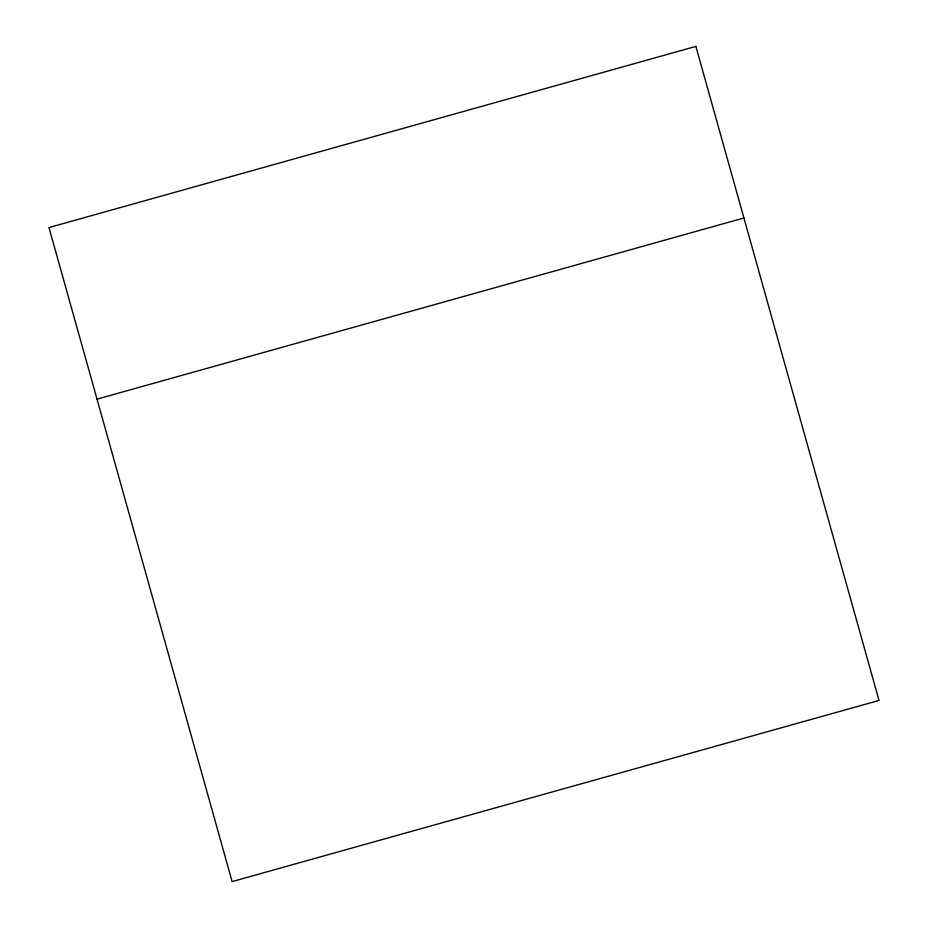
<?xml version="1.0" encoding="UTF-8"?>
<svg xmlns="http://www.w3.org/2000/svg" width="928" height="928" viewBox="0 0 928 928"><rect width="100%" height="100%" fill="white"/><g stroke="black" fill="none" stroke-linecap="round" stroke-linejoin="round"><path stroke-width="1.39" d="M97.022 399.144L743.92 217.987M695.872 46.4L48.975 227.557L232.128 881.6L879.025 700.443L695.872 46.4"/></g></svg>
